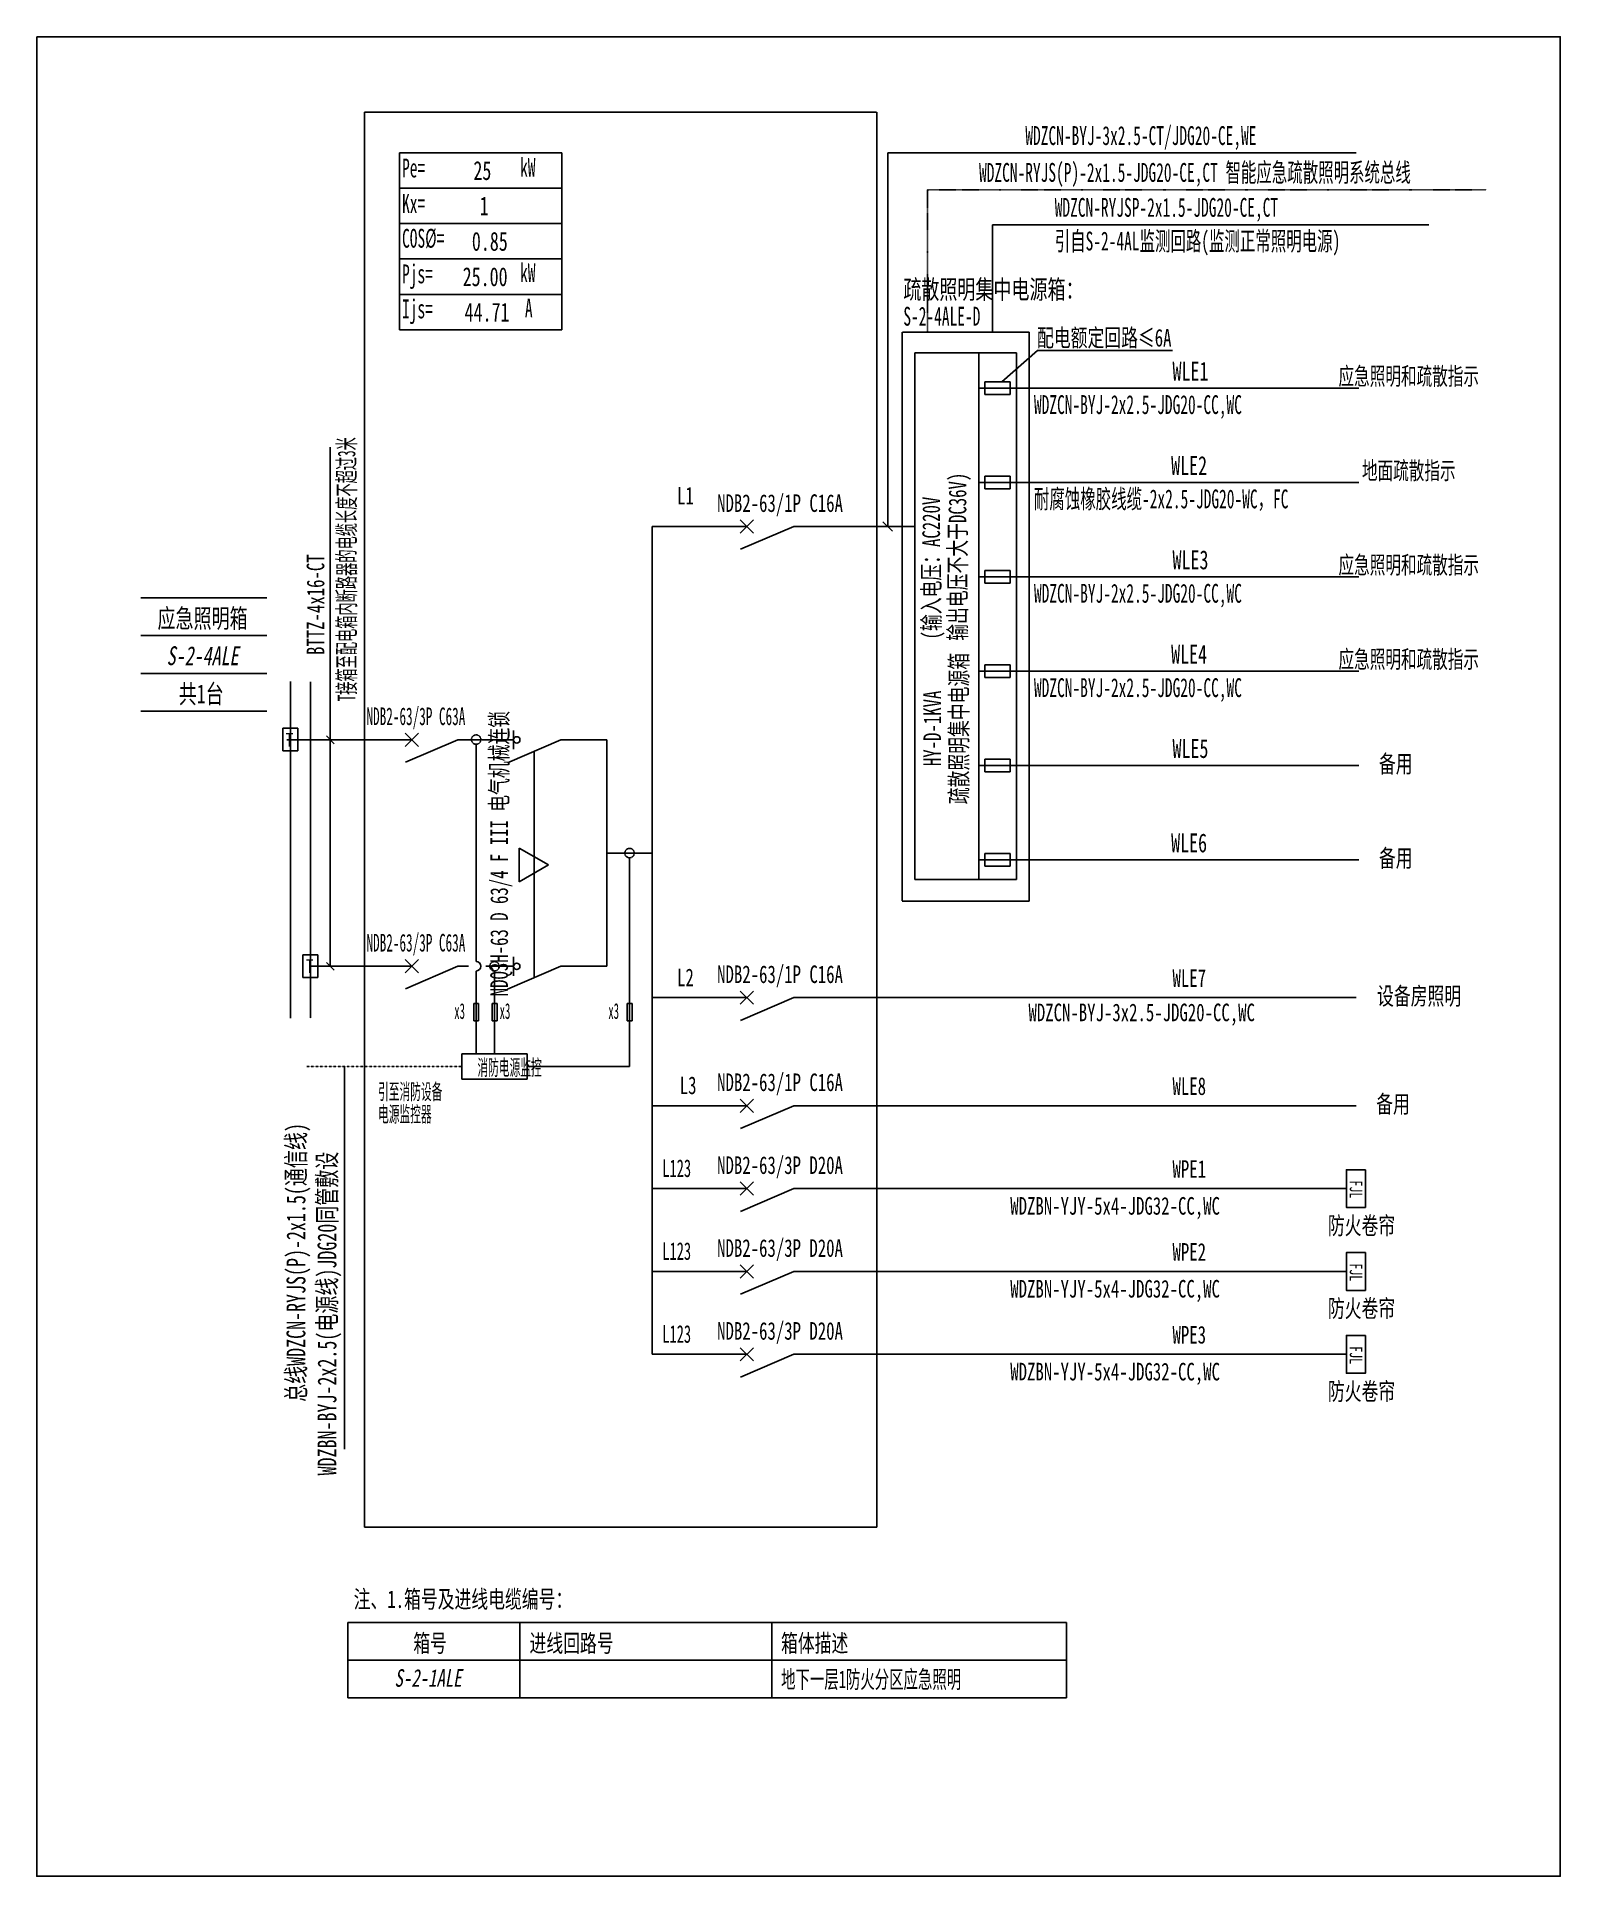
# Model space of a CAD drawing. Extents: x 230244 to 232444, y 348655 to 351312.
import ezdxf
from ezdxf.enums import TextEntityAlignment as Align

# ---------------------------------------------------------------- set-up
doc = ezdxf.new("R2010")
doc.units = 0
doc.header["$MEASUREMENT"] = 0
for name, pattern in [('_点划线L', [1.9, 1.5, -0.17, 0.06, -0.17]), ('_虚线S', [0.25, 0.125, -0.125]), ('DASH', [0.35, 0.25, -0.1]), ('DASHED', [0.75, 0.5, -0.25]), ('DIVIDE', [1.25, 0.5, -0.25, 0, -0.25, 0, -0.25])]:
    doc.linetypes.add(name, pattern=pattern)
for name, color, linetype in [('D_E_Eqpm(强电设备)', 100, 'Continuous'), ('D_E_Eqpm（强电设备）', 100, 'Continuous'), ('D_E_Text(强电文字)', 51, 'Continuous'), ('D_E_Text（强电文字）', 51, 'Continuous'), ('D_E_Wire(强电线缆)', 10, 'Continuous'), ('D_E_Wire（强电线缆）', 10, 'Continuous'), ('D_El_Wire（弱电线缆）', 10, 'Continuous'), ('D_T_TableDim（表格尺寸）', 255, 'Continuous'), ('DQ_Eqpm', 100, 'Continuous'), ('FL04GGFW_E72-配电箱系统图-塔楼部分$0$D_E_Eqpm（强电设备）', 100, 'Continuous'), ('FL09U293_E72-地下室配电箱系统图$0$D_E_Eqpm（强电设备）', 100, 'Continuous'), ('FL09U293_E72-地下室配电箱系统图$0$D_E_Text（强电文字）', 51, 'Continuous'), ('FL09U293_E72-地下室配电箱系统图$0$D_T_TableDim（表格尺寸）', 255, 'Continuous'), ('系统图', 220, 'Continuous')]:
    doc.layers.add(name, color=color, linetype=linetype)
doc.styles.add('FL09U293_E72-地下室配电箱系统图$0$FL04GGFW_E72-配电箱系统图-塔楼部分$0$电气', font='', dxfattribs={"width": 0.7})
doc.styles.add('FL09U293_E72-地下室配电箱系统图$0$FL04GGFW_E72-配电箱系统图-塔楼部分$0$电气箱', font='simhei.ttf', dxfattribs={"width": 0.8, "oblique": 10})
doc.styles.add('FL09U293_E72-地下室配电箱系统图$0$电气', font='', dxfattribs={"width": 0.7})
doc.styles.add('FL09U293_E72-地下室配电箱系统图$0$电气箱', font='simhei.ttf', dxfattribs={"width": 0.8, "oblique": 10})
doc.styles.add('HZ', font='', dxfattribs={"width": 0.7, "height": 400})
doc.styles.add('电气', font='', dxfattribs={"width": 0.7})
doc.styles.get('FL09U293_E72-地下室配电箱系统图$0$FL04GGFW_E72-配电箱系统图-塔楼部分$0$电气').set_extended_font_data('SimSun')
doc.styles.get('FL09U293_E72-地下室配电箱系统图$0$电气').set_extended_font_data('SimSun')
doc.styles.get('HZ').set_extended_font_data('SimSun')
doc.styles.get('电气').set_extended_font_data('SimSun')

msp = doc.modelspace()

# ---------------------------------------------------------------- linework, layer by layer
at = {"layer": 'D_E_Eqpm(强电设备)'}
for p, q in [((231260.1, 350594.6, 0), (231279.3, 350613.9, 0)), ((231279.3, 350594.6, 0), (231260.1, 350613.9, 0)), ((231337.8, 350604.2, 0), (231260.9, 350571.3, 0)), ((230776.3, 350286.5, 0), (230795.5, 350305.7, 0)), ((230795.5, 350286.5, 0), (230776.3, 350305.7, 0)), ((230933, 350282.5, 0), (230933, 350309.7, 0)), ((230776.3, 349959.5, 0), (230795.5, 349978.7, 0)), ((230795.5, 349959.5, 0), (230776.3, 349978.7, 0)), ((230933, 349955.5, 0), (230933, 349982.7, 0)), ((231260.1, 349914.2, 0), (231279.3, 349933.4, 0)), ((231279.3, 349914.2, 0), (231260.1, 349933.4, 0)), ((231337.8, 349923.8, 0), (231260.9, 349890.8, 0)), ((231260.1, 349758.1, 0), (231279.3, 349777.4, 0)), ((231279.3, 349758.1, 0), (231260.1, 349777.4, 0)), ((231337.8, 349767.8, 0), (231260.9, 349734.8, 0)), ((231260.1, 349638.4, 0), (231279.3, 349657.7, 0)), ((231279.3, 349638.4, 0), (231260.1, 349657.7, 0)), ((231337.8, 349648.1, 0), (231260.9, 349615.1, 0)), ((231260.1, 349518.8, 0), (231279.3, 349538, 0)), ((231279.3, 349518.8, 0), (231260.1, 349538, 0)), ((231337.8, 349528.4, 0), (231260.9, 349495.4, 0)), ((231260.1, 349399.1, 0), (231279.3, 349418.3, 0)), ((231279.3, 349399.1, 0), (231260.1, 349418.3, 0)), ((231337.8, 349408.7, 0), (231260.9, 349375.7, 0))]:
    msp.add_line(p, q, dxfattribs=at)
for centre in [(230937.6, 350296.1, 0), (230937.6, 349969.1, 0)]:
    msp.add_circle(centre, 4.63, dxfattribs=at)
at = {"layer": 'D_E_Eqpm（强电设备）'}
for p, q in [((231512.4, 350094.5, 0), (231512.4, 350855, 0)), ((231512.4, 350855, 0), (231604.8, 350855, 0)), ((231604.8, 350855, 0), (231604.8, 350094.5, 0)), ((231001.1, 350296.1, 0), (230924.2, 350263.1, 0)), ((230983.3, 350115.5, 0), (230941.3, 350139.8, 0)), ((230941.3, 350139.8, 0), (230941.3, 350091.2, 0)), ((230941.3, 350091.2, 0), (230983.3, 350115.5, 0)), ((231604.8, 350094.5, 0), (231512.4, 350094.5, 0)), ((231001.1, 349969.1, 0), (230924.2, 349936.1, 0))]:
    msp.add_line(p, q, dxfattribs=at)
at = {"layer": 'D_E_Eqpm（强电设备）', "linetype": 'DASH'}
msp.add_line((230962.7, 349952.6, 0), (230962.7, 350279.6, 0), dxfattribs=at)
at = {"layer": 'D_E_Eqpm（强电设备）', "elevation": 0}
for points in [[(232163.1, 349675.3), (232163.1, 349620.8), (232135.8, 349620.8), (232135.8, 349675.3)], [(232163.1, 349555.6), (232163.1, 349501.1), (232135.8, 349501.1), (232135.8, 349555.6)], [(232163.1, 349435.9), (232163.1, 349381.4), (232135.8, 349381.4), (232135.8, 349435.9)]]:
    msp.add_lwpolyline(points, close=True, dxfattribs=at)
at = {"layer": 'D_E_Text(强电文字)', "color": 51}
for p, q in [((230668.3, 349969.1, 0), (230668.3, 350718.6, 0)), ((230662.7, 350301.8, 0), (230674, 350290.4, 0)), ((230662.7, 349974.8, 0), (230674, 349963.4, 0)), ((230688.9, 349824.5, 0), (230688.9, 349271.9, 0))]:
    msp.add_line(p, q, dxfattribs=at)
at = {"layer": 'D_E_Text（强电文字）'}
for p, q in [((230768.5, 351143.9, 0), (231002.8, 351143.9, 0)), ((230768.5, 351143.9, 0), (230768.5, 350888.4, 0)), ((231002.8, 351143.9, 0), (231002.8, 350888.4, 0)), ((231473.4, 351143.9, 0), (232149.8, 351143.9, 0)), ((231473.4, 350604.2, 0), (231473.4, 351143.9, 0)), ((230768.5, 351092.8, 0), (231002.8, 351092.8, 0)), ((230768.5, 351041.7, 0), (231002.8, 351041.7, 0)), ((230768.5, 350990.6, 0), (231002.8, 350990.6, 0)), ((230768.5, 350939.5, 0), (231002.8, 350939.5, 0)), ((230768.5, 350888.4, 0), (231002.8, 350888.4, 0)), ((231638.1, 350813.2, 0), (231689.5, 350858.3, 0)), ((231689.5, 350858.3, 0), (231884.8, 350858.3, 0)), ((231466.4, 350611.2, 0), (231480.3, 350597.3, 0))]:
    msp.add_line(p, q, dxfattribs=at)
at = {"layer": 'D_E_Wire(强电线缆)'}
for p, q in [((230610.7, 349894.1, 0), (230610.7, 350380.2, 0)), ((230605.5, 350296.1, 0), (230785.9, 350296.1, 0)), ((230852.6, 350296.1, 0), (230933, 350296.1, 0)), ((231001.1, 350296.1, 0), (231067.7, 350296.1, 0)), ((230852.6, 349969.1, 0), (230867.9, 349969.1, 0)), ((230893.2, 349969.1, 0), (230933, 349969.1, 0)), ((231001.1, 349969.1, 0), (231067.7, 349969.1, 0))]:
    msp.add_line(p, q, dxfattribs=at)
at = {"layer": 'D_E_Wire(强电线缆)', "linetype": 'DASH'}
for p, q in [((230639.7, 349894.1, 0), (230639.7, 350380.2, 0)), ((230639.7, 349969.1, 0), (230785.9, 349969.1, 0))]:
    msp.add_line(p, q, dxfattribs=at)
at = {"layer": 'D_E_Wire（强电线缆）', "color": 10}
for p, q in [((231624.9, 351040, 0), (231624.9, 350884.8, 0)), ((231624.9, 351040, 0), (232254.7, 351040, 0)), ((231604.8, 350804.1, 0), (232153.7, 350804.1, 0)), ((231604.8, 350667.9, 0), (232153.7, 350667.9, 0)), ((231604.8, 350531.6, 0), (232153.7, 350531.6, 0)), ((231604.8, 350395.4, 0), (232153.7, 350395.4, 0)), ((231604.8, 350259.1, 0), (232153.7, 350259.1, 0)), ((231604.8, 350122.9, 0), (232153.7, 350122.9, 0))]:
    msp.add_line(p, q, dxfattribs=at)
at = {"layer": 'D_E_Wire（强电线缆）'}
for p, q in [((231133.4, 349408.7, 0), (231133.4, 350604.2, 0)), ((231133.4, 350604.2, 0), (231269.7, 350604.2, 0)), ((231337.8, 350604.2, 0), (231512.4, 350604.2, 0)), ((231067.7, 350296.1, 0), (231067.7, 349969.1, 0)), ((231067.7, 350132.6, 0), (231133.4, 350132.6, 0)), ((231100.6, 350125.8, 0), (231100.6, 349824.5, 0)), ((230905.5, 349962.3, 0), (230905.5, 349842.6, 0)), ((230875.5, 349915.6, 0), (230882.6, 349915.6, 0)), ((230875.5, 349890.5, 0), (230875.5, 349915.6, 0)), ((230882.6, 349915.6, 0), (230882.6, 349890.5, 0)), ((230902.3, 349915.6, 0), (230909.5, 349915.6, 0)), ((230902.3, 349890.5, 0), (230902.3, 349915.6, 0)), ((230909.5, 349915.6, 0), (230909.5, 349890.5, 0)), ((231097.2, 349915.6, 0), (231104.4, 349915.6, 0)), ((231097.2, 349890.5, 0), (231097.2, 349915.6, 0)), ((231104.4, 349915.6, 0), (231104.4, 349890.5, 0)), ((231133.4, 349923.8, 0), (231269.7, 349923.8, 0)), ((231337.8, 349923.8, 0), (232149.8, 349923.8, 0)), ((230882.6, 349890.5, 0), (230875.5, 349890.5, 0)), ((230909.5, 349890.5, 0), (230902.3, 349890.5, 0)), ((231104.4, 349890.5, 0), (231097.2, 349890.5, 0)), ((231133.4, 349767.8, 0), (231269.7, 349767.8, 0)), ((231337.8, 349767.8, 0), (232149.8, 349767.8, 0)), ((231133.4, 349648.1, 0), (231269.7, 349648.1, 0)), ((231337.8, 349648.1, 0), (232135.8, 349648.1, 0)), ((231133.4, 349528.4, 0), (231269.7, 349528.4, 0)), ((231337.8, 349528.4, 0), (232135.8, 349528.4, 0)), ((231133.4, 349408.7, 0), (231269.7, 349408.7, 0)), ((231337.8, 349408.7, 0), (232135.8, 349408.7, 0))]:
    msp.add_line(p, q, dxfattribs=at)
at = {"layer": 'D_E_Wire（强电线缆）', "linetype": '_点划线L'}
for p, q in [((230879, 349975.9, 0), (230879, 350289.7, 0)), ((230879, 349842.6, 0), (230879, 349962.3, 0)), ((230858.4, 349842.6, 0), (230952.5, 349842.6, 0)), ((230858.4, 349806.3, 0), (230858.4, 349842.6, 0)), ((230952.5, 349842.6, 0), (230952.5, 349806.3, 0)), ((231100.6, 349824.5, 0), (230952.5, 349824.5, 0)), ((230952.5, 349806.3, 0), (230858.4, 349806.3, 0))]:
    msp.add_line(p, q, dxfattribs=at)
at = {"layer": 'D_E_Wire（强电线缆）', "linetype": '_虚线S'}
msp.add_line((230634.6, 349824.5, 0), (230858.4, 349824.5, 0), dxfattribs=at)
at = {"layer": 'D_E_Wire（强电线缆）', "linetype": '_点划线L'}
for centre in [(230879, 350296.5, 0), (231100.6, 350132.6, 0), (230905.5, 349969.1, 0)]:
    msp.add_circle(centre, 6.81, dxfattribs=at)
at = {"layer": 'D_E_Wire（强电线缆）'}
msp.add_arc((230879, 349969.1, 0), 6.81, 270, 90, dxfattribs=at)
at = {"layer": 'D_El_Wire（弱电线缆）', "color": 200, "linetype": 'DIVIDE'}
for q in [(232338.1, 351090.6, 0), (231530.6, 350884.8, 0)]:
    msp.add_line((231530.6, 351090.6, 0), q, dxfattribs=at)
at = {"layer": 'D_T_TableDim（表格尺寸）', "linetype": 'DASHED'}
for p, q in [((230717.9, 349159.2, 0), (230717.9, 351202.5, 0)), ((230717.9, 351202.5, 0), (231457.7, 351202.5, 0)), ((231457.7, 351202.5, 0), (231457.7, 349159.2, 0)), ((231457.7, 349159.2, 0), (230717.9, 349159.2, 0))]:
    msp.add_line(p, q, dxfattribs=at)
at = {"layer": 'D_T_TableDim（表格尺寸）', "linetype": 'DASH'}
for p, q in [((231677.4, 350884.8, 0), (231494.3, 350884.8, 0)), ((231494.3, 350884.8, 0), (231494.3, 350063.4, 0)), ((231677.4, 350063.4, 0), (231677.4, 350884.8, 0)), ((231494.3, 350063.4, 0), (231677.4, 350063.4, 0))]:
    msp.add_line(p, q, dxfattribs=at)
at = {"layer": 'DQ_Eqpm'}
for p, q in [((230621.6, 350312.8, 0), (230599.8, 350312.8, 0)), ((230599.8, 350312.8, 0), (230599.8, 350280.1, 0)), ((230621.6, 350280.1, 0), (230621.6, 350312.8, 0)), ((230599.8, 350280.1, 0), (230621.6, 350280.1, 0)), ((230650.6, 349985.8, 0), (230628.8, 349985.8, 0)), ((230628.8, 349985.8, 0), (230628.8, 349953.1, 0)), ((230650.6, 349953.1, 0), (230650.6, 349985.8, 0)), ((230628.8, 349953.1, 0), (230650.6, 349953.1, 0))]:
    msp.add_line(p, q, dxfattribs=at)
at = {"layer": 'FL04GGFW_E72-配电箱系统图-塔楼部分$0$D_E_Eqpm（强电设备）'}
for p, q in [((231604.7, 350094.5, 0), (231604.8, 350855, 0)), ((231604.8, 350855, 0), (231659.3, 350855, 0)), ((231659.3, 350855, 0), (231659.3, 350094.5, 0)), ((231613.8, 350813.2, 0), (231650.2, 350813.2, 0)), ((231613.8, 350813.2, 0), (231613.8, 350813.2, 0)), ((231613.8, 350813.2, 0), (231613.8, 350795.1, 0)), ((231613.8, 350795.1, 0), (231613.8, 350813.2, 0)), ((231613.8, 350795.1, 0), (231650.2, 350795.1, 0)), ((231613.8, 350795.1, 0), (231613.8, 350795.1, 0)), ((231650.2, 350813.2, 0), (231650.2, 350795.1, 0)), ((231613.8, 350677, 0), (231650.2, 350677, 0)), ((231613.8, 350677, 0), (231613.8, 350677, 0)), ((231613.8, 350677, 0), (231613.8, 350658.8, 0)), ((231613.8, 350658.8, 0), (231613.8, 350677, 0)), ((231613.8, 350658.8, 0), (231650.2, 350658.8, 0)), ((231613.8, 350658.8, 0), (231613.8, 350658.8, 0)), ((231650.2, 350677, 0), (231650.2, 350658.8, 0)), ((231613.8, 350540.7, 0), (231650.2, 350540.7, 0)), ((231613.8, 350540.7, 0), (231613.8, 350540.7, 0)), ((231613.8, 350540.7, 0), (231613.8, 350522.5, 0)), ((231613.8, 350522.5, 0), (231613.8, 350540.7, 0)), ((231650.2, 350540.7, 0), (231650.2, 350522.5, 0)), ((231613.8, 350522.5, 0), (231650.2, 350522.5, 0)), ((231613.8, 350522.5, 0), (231613.8, 350522.5, 0)), ((231613.8, 350404.5, 0), (231650.2, 350404.5, 0)), ((231613.8, 350404.5, 0), (231613.8, 350404.5, 0)), ((231613.8, 350404.5, 0), (231613.8, 350386.3, 0)), ((231613.8, 350386.3, 0), (231613.8, 350404.5, 0)), ((231650.2, 350404.5, 0), (231650.2, 350386.3, 0)), ((231613.8, 350386.3, 0), (231650.2, 350386.3, 0)), ((231613.8, 350386.3, 0), (231613.8, 350386.3, 0)), ((231613.8, 350268.2, 0), (231650.2, 350268.2, 0)), ((231613.8, 350268.2, 0), (231613.8, 350268.2, 0)), ((231613.8, 350268.2, 0), (231613.8, 350250, 0)), ((231613.8, 350250, 0), (231613.8, 350268.2, 0)), ((231650.2, 350268.2, 0), (231650.2, 350250, 0)), ((231613.8, 350250, 0), (231650.2, 350250, 0)), ((231613.8, 350250, 0), (231613.8, 350250, 0)), ((231613.8, 350131.9, 0), (231650.2, 350131.9, 0)), ((231613.8, 350131.9, 0), (231613.8, 350131.9, 0)), ((231613.8, 350131.9, 0), (231613.8, 350113.8, 0)), ((231613.8, 350113.8, 0), (231613.8, 350131.9, 0)), ((231650.2, 350131.9, 0), (231650.2, 350113.8, 0)), ((231613.8, 350113.8, 0), (231650.2, 350113.8, 0)), ((231613.8, 350113.8, 0), (231613.8, 350113.8, 0)), ((231659.3, 350094.5, 0), (231604.7, 350094.5, 0))]:
    msp.add_line(p, q, dxfattribs=at)
at = {"layer": 'FL09U293_E72-地下室配电箱系统图$0$D_E_Eqpm（强电设备）'}
for p, q in [((230852.6, 350296.1, 0), (230777.1, 350263.7, 0)), ((230852.6, 349969.1, 0), (230777.1, 349936.7, 0))]:
    msp.add_line(p, q, dxfattribs=at)
at = {"layer": 'FL09U293_E72-地下室配电箱系统图$0$D_T_TableDim（表格尺寸）'}
for p, q in [((230394.8, 350501.2, 0), (230576.5, 350501.2, 0)), ((230394.8, 350446.7, 0), (230576.5, 350446.7, 0)), ((230394.8, 350392.2, 0), (230576.5, 350392.2, 0)), ((230394.8, 350337.7, 0), (230576.5, 350337.7, 0))]:
    msp.add_line(p, q, dxfattribs=at)
at = {"layer": 'FL09U293_E72-地下室配电箱系统图$0$D_T_TableDim（表格尺寸）', "ltscale": 3.5}
for p, q in [((230693.6, 349021.5, 0), (231731.3, 349021.5, 0)), ((230693.6, 349021.5, 0), (230693.6, 348912.5, 0)), ((230942.3, 349021.5, 0), (230942.3, 348912.5, 0)), ((231306.1, 349021.5, 0), (231306.1, 348912.5, 0)), ((231731.3, 349021.5, 0), (231731.3, 348912.5, 0)), ((230693.6, 348967, 0), (231731.3, 348967, 0)), ((230693.6, 348967, 0), (231731.3, 348967, 0)), ((230693.6, 348912.5, 0), (231731.3, 348912.5, 0))]:
    msp.add_line(p, q, dxfattribs=at)
at = {"layer": '系统图', "ltscale": 9973.992009}
msp.add_lwpolyline([(230244.5, 351311.5), (232444.5, 351311.5), (232444.5, 348655), (230244.5, 348655)], close=True, dxfattribs=at)

# ---------------------------------------------------------------- texts
at = {"layer": 'D_E_Eqpm（强电设备）', "color": 51, "style": '电气', "width": 0.7}
for p in [(232149.6, 349646.9, 0), (232149.6, 349527.2, 0), (232149.6, 349407.5, 0)]:
    msp.add_text('FJL', height=18.17, rotation=270, dxfattribs=at).set_placement(p, align=Align.MIDDLE)
at = {"layer": 'D_E_Text(强电文字)', "color": 51, "style": '电气'}
for s, height, width, p in [('疏散照明集中电源箱：', 27.25, 0.7, (231495.9, 350933.1, 0)), ('L1', 25.43, 0.7, (231169.1, 350636.1, 0)), ('NDB2-63/1P C16A', 25.434, 0.7, (231227, 350625.3, 0)), ('备用', 25.43, 0.7, (232182.7, 350248.8, 0)), ('备用', 25.43, 0.7, (232182.7, 350112.6, 0)), ('NDB2-63/1P C16A', 25.434, 0.7, (231227, 349944.9, 0)), ('L2', 25.43, 0.7, (231169.1, 349940.4, 0)), ('WLE7', 25.43, 0.7, (231884.6, 349939.4, 0)), ('设备房照明', 25.43, 0.7, (232180, 349913.5, 0)), ('WDZCN-BYJ-3x2.5-JDG20-CC,WC ', 25.434, 0.7, (231676.6, 349889.8, 0)), ('L3', 25.43, 0.7, (231173, 349784.5, 0)), ('NDB2-63/1P C16A', 25.434, 0.7, (231227, 349788.9, 0)), ('WLE8', 25.43, 0.7, (231884.6, 349783.3, 0)), ('备用', 25.43, 0.7, (232178.8, 349757.5, 0)), ('L123', 25.43, 0.6, (231147.9, 349664.8, 0)), ('NDB2-63/3P D20A', 25.434, 0.7, (231227, 349669.2, 0)), ('WPE1', 25.43, 0.7, (231884.6, 349663.6, 0)), ('WDZBN-YJY-5x4-JDG32-CC,WC ', 25.434, 0.7, (231650.3, 349610.4, 0)), ('防火卷帘', 25.43, 0.7, (232109, 349582, 0)), ('L123', 25.43, 0.6, (231147.9, 349545.1, 0)), ('NDB2-63/3P D20A', 25.434, 0.7, (231227, 349549.5, 0)), ('WPE2', 25.43, 0.7, (231884.6, 349543.9, 0)), ('WDZBN-YJY-5x4-JDG32-CC,WC ', 25.434, 0.7, (231650.3, 349490.7, 0)), ('防火卷帘', 25.43, 0.7, (232109, 349462.3, 0)), ('L123', 25.43, 0.6, (231147.9, 349425.4, 0)), ('NDB2-63/3P D20A', 25.434, 0.7, (231227, 349429.8, 0)), ('WPE3', 25.43, 0.7, (231884.6, 349424.3, 0)), ('WDZBN-YJY-5x4-JDG32-CC,WC ', 25.434, 0.7, (231650.3, 349371, 0)), ('防火卷帘', 25.43, 0.7, (232109, 349342.6, 0))]:
    msp.add_text(s, height=height, dxfattribs=dict(at, width=width)).set_placement(p)
at = {"layer": 'D_E_Text(强电文字)', "color": 51, "style": '电气', "width": 0.65}
for s, p in [('应急照明和疏散指示', (232225.8, 350821.9, 0)), ('地面疏散指示', (232225.8, 350685.6, 0)), ('应急照明和疏散指示', (232225.8, 350549.3, 0)), ('应急照明和疏散指示', (232225.8, 350413.1, 0))]:
    msp.add_text(s, height=25.43, dxfattribs=at).set_placement(p, align=Align.MIDDLE)
at = {"layer": 'D_E_Text(强电文字)', "color": 51, "style": '电气'}
for s, width, p in [('T接箱至配电箱内断路器的电缆长度不超过3米', 0.55, (230704.5, 350351.7, 0)), ('BTTZ-4x16-CT', 0.7, (230659.7, 350418.7, 0))]:
    msp.add_text(s, height=25.434, rotation=90, dxfattribs=dict(at, width=width)).set_placement(p)
at = {"layer": 'D_E_Text(强电文字)', "style": 'FL09U293_E72-地下室配电箱系统图$0$FL04GGFW_E72-配电箱系统图-塔楼部分$0$电气', "width": 0.7}
for s, p in [('应急照明箱', (230483.9, 350472.1, 0)), ('共1台', (230481.9, 350363.1, 0))]:
    msp.add_text(s, height=27.25, dxfattribs=at).set_placement(p, align=Align.MIDDLE)
at = {"layer": 'D_E_Text(强电文字)', "style": 'FL09U293_E72-地下室配电箱系统图$0$FL04GGFW_E72-配电箱系统图-塔楼部分$0$电气箱', "oblique": 10, "width": 0.7}
msp.add_text('S-2-4ALE', height=27.25, dxfattribs=at).set_placement((230483.9, 350417.6, 0), align=Align.MIDDLE)
at = {"layer": 'D_E_Text（强电文字）', "style": '电气'}
for s, height, width, p in [('WDZCN-BYJ-3x2.5-CT/JDG20-CE,WE', 27.251, 0.6, (231672.1, 351155.2, 0)), ('25', 27.25, 0.7, (230875, 351104.7, 0)), ('1', 27.3, 0.7, (230884.1, 351053.6, 0)), (' 0.85', 27.25, 0.7, (230859.8, 351002.5, 0)), ('WLE1', 27.25, 0.7, (231884.6, 350815, 0)), ('WDZCN-BYJ-2x2.5-JDG20-CC,WC', 27.251, 0.6, (231684.5, 350766.7, 0)), ('WLE2', 27.25, 0.7, (231882.6, 350678.7, 0)), ('耐腐蚀橡胶线缆-2x2.5-JDG20-WC，FC', 27.251, 0.6, (231684.5, 350630.5, 0)), ('WLE3', 27.25, 0.7, (231884.6, 350542.5, 0)), ('WDZCN-BYJ-2x2.5-JDG20-CC,WC', 27.251, 0.6, (231684.5, 350494.2, 0)), ('WLE4', 27.25, 0.7, (231882.6, 350406.2, 0)), ('WDZCN-BYJ-2x2.5-JDG20-CC,WC', 27.251, 0.6, (231684.5, 350357.9, 0)), ('WLE5', 27.25, 0.7, (231884.6, 350270, 0)), ('WLE6', 27.25, 0.7, (231882.6, 350133.7, 0))]:
    msp.add_text(s, height=height, dxfattribs=dict(at, width=width)).set_placement(p)
at = {"layer": 'D_E_Text（强电文字）', "linetype": 'Continuous', "style": '电气', "width": 0.6}
for s, height, p in [('kW', 27.25, (230942.4, 351109.4, 0)), ('Pe=', 27.25, (230772, 351108.4, 0)), ('Kx=', 27.25, (230772, 351057.2, 0)), ('COS%%C=', 27.25, (230772, 351006.9, 0)), ('Pjs=', 27.25, (230772, 350955.5, 0)), ('kW', 27.25, (230942.4, 350957.2, 0)), ('Ijs=', 27.25, (230772, 350904.9, 0)), ('A', 27.3, (230949.4, 350906.1, 0))]:
    msp.add_text(s, height=height, dxfattribs=at).set_placement(p)
at = {"layer": 'D_E_Text（强电文字）', "color": 51, "style": '电气', "width": 0.6}
for s, height, p in [('WDZCN-RYJS(P)-2x1.5-JDG20-CE,CT 智能应急疏散照明系统总线', 27.251, (231605.2, 351102, 0)), ('WDZCN-RYJSP-2x1.5-JDG20-CE,CT', 27.251, (231714.5, 351051.5, 0)), ('引自S-2-4AL监测回路(监测正常照明电源)', 27.251, (231714.5, 351002.9, 0)), ('S-2-4ALE-D', 27.25, (231495.9, 350894.3, 0))]:
    msp.add_text(s, height=height, dxfattribs=at).set_placement(p)
at = {"layer": 'D_E_Text（强电文字）', "color": 6, "style": '电气', "width": 0.7}
for s, p in [('25.00', (230859.5, 350951.4, 0)), ('44.71', (230862.3, 350900.3, 0))]:
    msp.add_text(s, height=27.25, dxfattribs=at).set_placement(p)
at = {"layer": 'D_E_Text（强电文字）', "style": '电气'}
for s, height, width, p in [('配电额定回路≤6A', 25.43, 0.7, (231786.1, 350877.4, 0)), ('NDB2-63/3P C63A', 25.434, 0.55, (230792, 350328.1, 0)), ('NDB2-63/3P C63A', 25.434, 0.55, (230792, 350001.1, 0))]:
    msp.add_text(s, height=height, dxfattribs=dict(at, width=width)).set_placement(p, align=Align.MIDDLE)
at = {"layer": 'D_E_Text（强电文字）', "color": 51, "style": '电气', "width": 0.7}
for s, height, p in [('输出电压不大于DC36V)', 25.434, (231575.6, 350560.6, 0)), ('(输入电压：AC220V', 25.434, (231537.6, 350544.2, 0)), ('疏散照明集中电源箱', 25.43, (231575.6, 350312.4, 0)), ('HY-D-1KVA', 25.43, (231537.6, 350312.7, 0))]:
    msp.add_text(s, height=height, rotation=90, dxfattribs=at).set_placement(p, align=Align.MIDDLE)
at = {"layer": 'D_E_Text（强电文字）', "style": '电气', "width": 0.7}
msp.add_text('NDQ3H-63 D 63/4 F III 电气机械连锁', height=25.434, rotation=90, dxfattribs=at).set_placement((230913.4, 350131.9, 0), align=Align.MIDDLE)
for s, p in [('总线WDZCN-RYJS(P)-2x1.5(通信线)', (230632.4, 349340)), ('WDZBN-BYJ-2x2.5(电源线)JDG20同管敷设', (230677.2, 349233.8))]:
    msp.add_text(s, height=27.251, rotation=90, dxfattribs=at).set_placement(p)
at = {"layer": 'D_E_Wire（强电线缆）', "color": 51, "linetype": 'Continuous', "style": 'HZ', "width": 0.5}
for s, p in [('x3', (230847.4, 349893.1, 0)), ('x3', (230912.9, 349893.1, 0)), ('x3', (231069.9, 349893.1, 0)), ('消防电源监控', (230880.8, 349811.7, 0)), ('引至消防设备', (230737.3, 349776.8, 0)), ('电源监控器', (230737.3, 349744.3, 0))]:
    msp.add_text(s, height=22.71, dxfattribs=at).set_placement(p)
at = {"layer": 'DQ_Eqpm', "color": 51, "style": '电气', "width": 0.8}
for p in [(230604, 350286.2, 0), (230633.1, 349959.2, 0)]:
    msp.add_text('T', height=20, dxfattribs=at).set_placement(p)
at = {"layer": 'FL09U293_E72-地下室配电箱系统图$0$D_E_Text（强电文字）', "style": 'FL09U293_E72-地下室配电箱系统图$0$电气'}
for s, height, width, p in [('注、1.箱号及进线电缆编号：', 25.434, 0.7, (230702.1, 349042.4, 0)), ('箱号', 25.43, 0.7, (230788.2, 348978.8, 0)), ('进线回路号', 25.43, 0.7, (230956.1, 348978.8, 0)), ('箱体描述', 25.43, 0.7, (231319.3, 348978.8, 0)), ('地下一层1防火分区应急照明', 25.434, 0.6, (231319.3, 348926.7, 0))]:
    msp.add_text(s, height=height, dxfattribs=dict(at, width=width)).set_placement(p)
at = {"layer": 'FL09U293_E72-地下室配电箱系统图$0$D_E_Text（强电文字）', "style": 'FL09U293_E72-地下室配电箱系统图$0$电气箱', "oblique": 10, "width": 0.7}
msp.add_text('S-2-1ALE', height=25.43, dxfattribs=at).set_placement((230809.5, 348941.3, 0), align=Align.MIDDLE)

doc.saveas('drawing.dxf')
